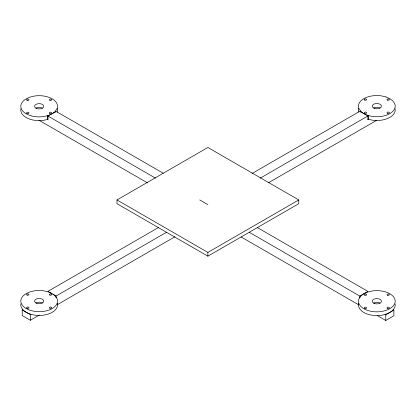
<?xml version="1.0" encoding="UTF-8"?>
<svg xmlns="http://www.w3.org/2000/svg" width="416" height="416" viewBox="0 0 416 416"><rect width="100%" height="100%" fill="white"/><g stroke="black" fill="none" stroke-linecap="round" stroke-linejoin="round"><path stroke-width="0.62" d="M52.759 113.324L55.063 111.592L56.898 109.034A18.361 10.603 0 0 0 34.408 96.049L29.983 97.11A22.126 12.776 0 0 0 23.26 100.989L21.424 103.548A18.361 10.603 0 0 0 43.914 116.527L48.344 115.471L51.345 114.14M20.899 108.93A18.361 10.603 0 0 0 43.914 120.276L47.356 119.454L47.996 119.824L47.996 116.074L56.108 111.389L163.129 173.176M116.99 199.95L207.875 147.472L298.766 199.95L298.766 203.694L207.875 256.168L116.99 203.694L116.99 199.95L207.875 252.424L298.766 199.95M158.376 227.588L47.996 291.32L56.108 296.005L166.488 232.274M252.07 173.498L359.798 111.301L367.91 115.986L367.91 119.735L368.644 119.314L368.644 115.565M39.333 315.058L30.326 320.258L22.214 315.572L22.214 309.951L22.854 309.582M260.182 178.183L367.91 115.986M22.214 309.951L30.326 314.636L30.966 314.267M57.34 304.663L174.959 236.756M268.382 182.822L376.433 120.437M249.262 232.274L359.798 296.093L367.91 291.408L257.379 227.588M385.034 314.408L385.762 314.834L393.879 310.149L393.879 315.77L385.762 320.455L377.322 315.583M367.656 119.075L372.086 120.136A18.361 10.603 0 0 0 395.101 108.789M51.345 293.249L48.344 291.923L43.914 290.862A18.361 10.603 0 0 0 21.424 303.846L23.26 306.405A22.126 12.776 0 0 0 29.983 310.284L34.408 311.345A18.361 10.603 0 0 0 56.898 298.36L55.063 295.802L52.759 294.07M393.146 309.722L393.879 310.149M199.763 199.95L207.875 204.636M47.996 116.074L155.574 178.183M39.068 120.292L147.508 182.9M241.15 236.964L358.753 304.86M385.762 314.834L385.762 320.455M360.526 110.88L360.526 112.128M359.798 296.093L359.798 297.965M207.875 252.424L207.875 256.168M56.108 296.005L56.108 297.877M55.474 111.02L55.474 112.268M47.356 115.705L47.356 119.454M30.326 314.636L30.326 320.258M373.594 108.02A4.592 2.652 0 0 1 380.084 108.02M358.878 112.102A18.361 10.603 0 0 1 358.701 108.238M35.916 302.978A4.592 2.652 0 0 1 42.406 302.978M57.299 303.191A18.361 10.603 0 0 1 34.408 315.089C29.442 314.168 24.024 312.265 21.424 307.596A18.361 10.603 0 0 1 20.899 303.742M57.299 108.378A18.361 10.603 0 0 1 57.122 112.247M358.701 303.332A18.361 10.603 0 0 0 381.592 315.234C386.558 314.314 391.976 312.406 394.576 307.736A18.361 10.603 0 0 0 395.101 303.888M35.916 108.165A4.592 2.652 0 0 1 42.406 108.165M373.594 303.118A4.592 2.652 0 0 1 380.084 303.118M360.937 295.942L359.102 298.501A18.361 10.603 0 0 0 381.592 311.485C386.558 310.565 391.976 308.656 394.576 303.987A18.361 10.603 0 0 0 372.086 291.002L367.656 292.063L363.854 293.748L360.937 295.942M386.017 96.964L381.592 95.909A18.361 10.603 0 0 0 359.102 108.893C361.702 113.558 367.12 115.466 372.086 116.386A18.361 10.603 0 0 0 394.576 103.402L392.74 100.849L389.823 98.649L386.017 96.964M374.54 108.441A4.592 2.652 0 0 0 381.43 106.148A4.592 2.652 0 0 0 374.54 103.854A4.592 2.652 0 0 0 374.54 108.441M387.624 100.162A1.149 0.66 0 0 0 389.345 99.59A1.149 0.66 0 0 0 387.624 99.013A1.149 0.66 0 0 0 387.624 100.162M364.666 113.173A1.149 0.66 0 0 0 366.584 112.876A1.149 0.66 0 0 0 365.18 112.065A1.149 0.66 0 0 0 364.666 113.173M387.624 113.282A1.149 0.66 0 0 0 389.345 112.705A1.149 0.66 0 0 0 387.624 112.133A1.149 0.66 0 0 0 387.624 113.282M364.666 100.058A1.149 0.66 0 0 0 366.584 99.762A1.149 0.66 0 0 0 365.18 98.946A1.149 0.66 0 0 0 364.666 100.058M27.227 295.116A1.149 0.66 0 0 0 28.948 294.544A1.149 0.66 0 0 0 27.227 293.972A1.149 0.66 0 0 0 27.227 295.116M49.951 295.116A1.149 0.66 0 0 0 51.672 294.544A1.149 0.66 0 0 0 49.951 293.972A1.149 0.66 0 0 0 49.951 295.116M27.206 308.256A1.186 0.686 0 0 0 28.99 307.663A1.186 0.686 0 0 0 27.206 307.07A1.186 0.686 0 0 0 27.206 308.256M36.868 303.399A4.592 2.652 0 0 0 43.753 301.101A4.592 2.652 0 0 0 36.868 298.808A4.592 2.652 0 0 0 36.868 303.399M49.951 308.235A1.149 0.66 0 0 0 51.672 307.663A1.149 0.66 0 0 0 49.951 307.086A1.149 0.66 0 0 0 49.951 308.235M26.988 113.318A1.149 0.66 0 0 0 28.912 113.022A1.149 0.66 0 0 0 27.503 112.211A1.149 0.66 0 0 0 26.988 113.318M374.54 303.54A4.592 2.652 0 0 0 381.43 301.246A4.592 2.652 0 0 0 374.54 298.948A4.592 2.652 0 0 0 374.54 303.54M364.905 308.376A1.149 0.66 0 0 0 366.626 307.804A1.149 0.66 0 0 0 364.905 307.232A1.149 0.66 0 0 0 364.905 308.376M49.951 100.303A1.149 0.66 0 0 0 51.672 99.731A1.149 0.66 0 0 0 49.951 99.159A1.149 0.66 0 0 0 49.951 100.303M36.868 108.586A4.592 2.652 0 0 0 43.753 106.288A4.592 2.652 0 0 0 36.868 103.995A4.592 2.652 0 0 0 36.868 108.586M27.206 100.324A1.186 0.686 0 0 0 28.99 99.731A1.186 0.686 0 0 0 27.206 99.138A1.186 0.686 0 0 0 27.206 100.324M49.712 113.318A1.149 0.66 0 0 0 51.631 113.022A1.149 0.66 0 0 0 50.227 112.211A1.149 0.66 0 0 0 49.712 113.318M387.624 308.376A1.149 0.66 0 0 0 389.345 307.804A1.149 0.66 0 0 0 387.624 307.232A1.149 0.66 0 0 0 387.624 308.376M364.905 295.261A1.149 0.66 0 0 0 366.626 294.684A1.149 0.66 0 0 0 364.905 294.112A1.149 0.66 0 0 0 364.905 295.261M387.624 295.261A1.149 0.66 0 0 0 389.345 294.684A1.149 0.66 0 0 0 387.624 294.112A1.149 0.66 0 0 0 387.624 295.261"/></g></svg>
